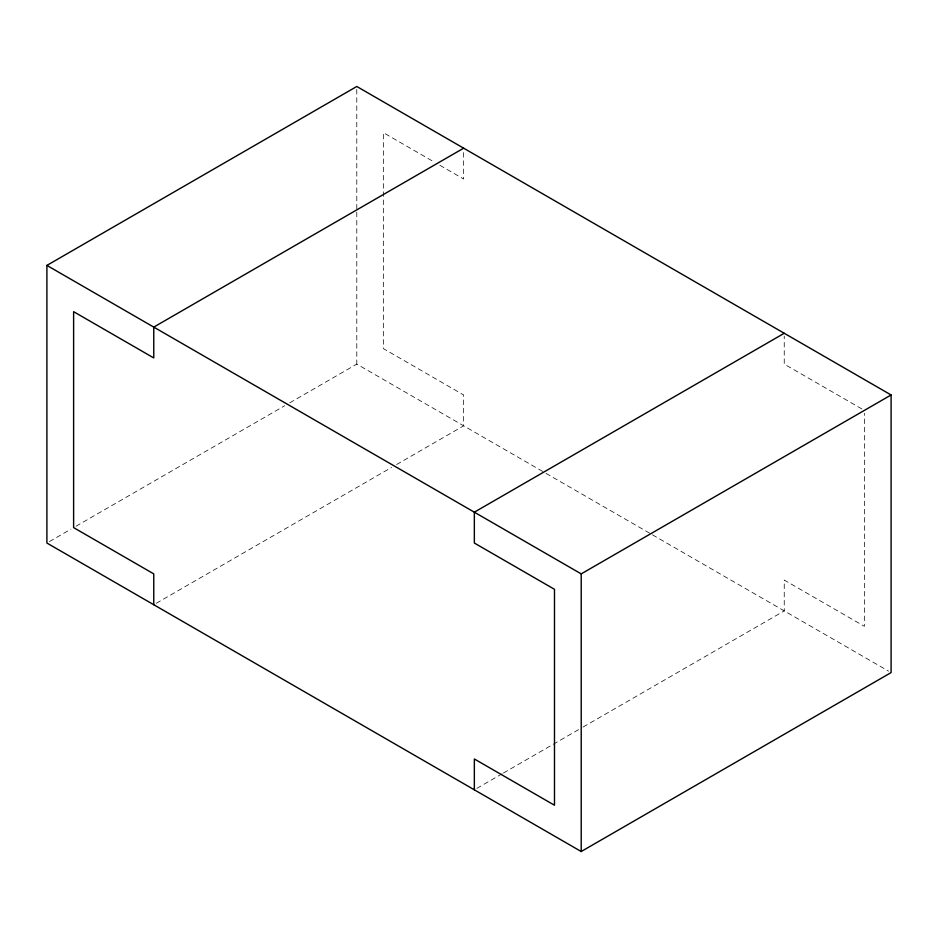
<?xml version="1.0" encoding="UTF-8"?>
<svg xmlns="http://www.w3.org/2000/svg" width="938" height="938" viewBox="0 0 938 938"><rect width="100%" height="100%" fill="white"/><g stroke="black" fill="none" stroke-linecap="round" stroke-linejoin="round"><path stroke-width="0.7" stroke-dasharray="4.69 3.52" d="M49.433 541.578L70.936 529.161M75.99 526.241L284.695 405.744M289.76 402.824L356.792 364.12L544.755 472.635M156.294 603.275L391.556 467.441M396.622 464.521L463.653 425.817L463.653 394.968L383.513 348.69L383.513 132.762L434.857 162.403M476.867 788.354L502.17 773.756M503.436 773.018L581.853 727.747M583.119 727.02L784.238 610.896L784.238 580.059L864.39 626.326L864.39 413.306M439.863 165.287L463.653 179.029L463.653 149.588M861.881 408.945L784.238 364.12L784.238 336.074M546.022 473.362L651.195 534.085M652.461 534.824L888.591 671.151M356.792 89.403L356.792 210.687M356.792 212.152L356.792 364.12"/><path stroke-width="1.41" d="M46.9 265.407L356.792 86.484L891.1 394.968L891.1 672.593L581.208 851.516L46.9 543.032L46.9 265.407L581.208 573.88L891.1 394.968M463.653 148.181L153.762 327.104L153.762 357.941L73.61 311.674L73.61 527.613L153.762 573.88L153.762 604.729M784.238 333.271L474.347 512.183L474.347 543.032L554.487 589.31L554.487 805.238L474.347 758.971L474.347 789.819M581.208 573.88L581.208 851.516"/></g></svg>
